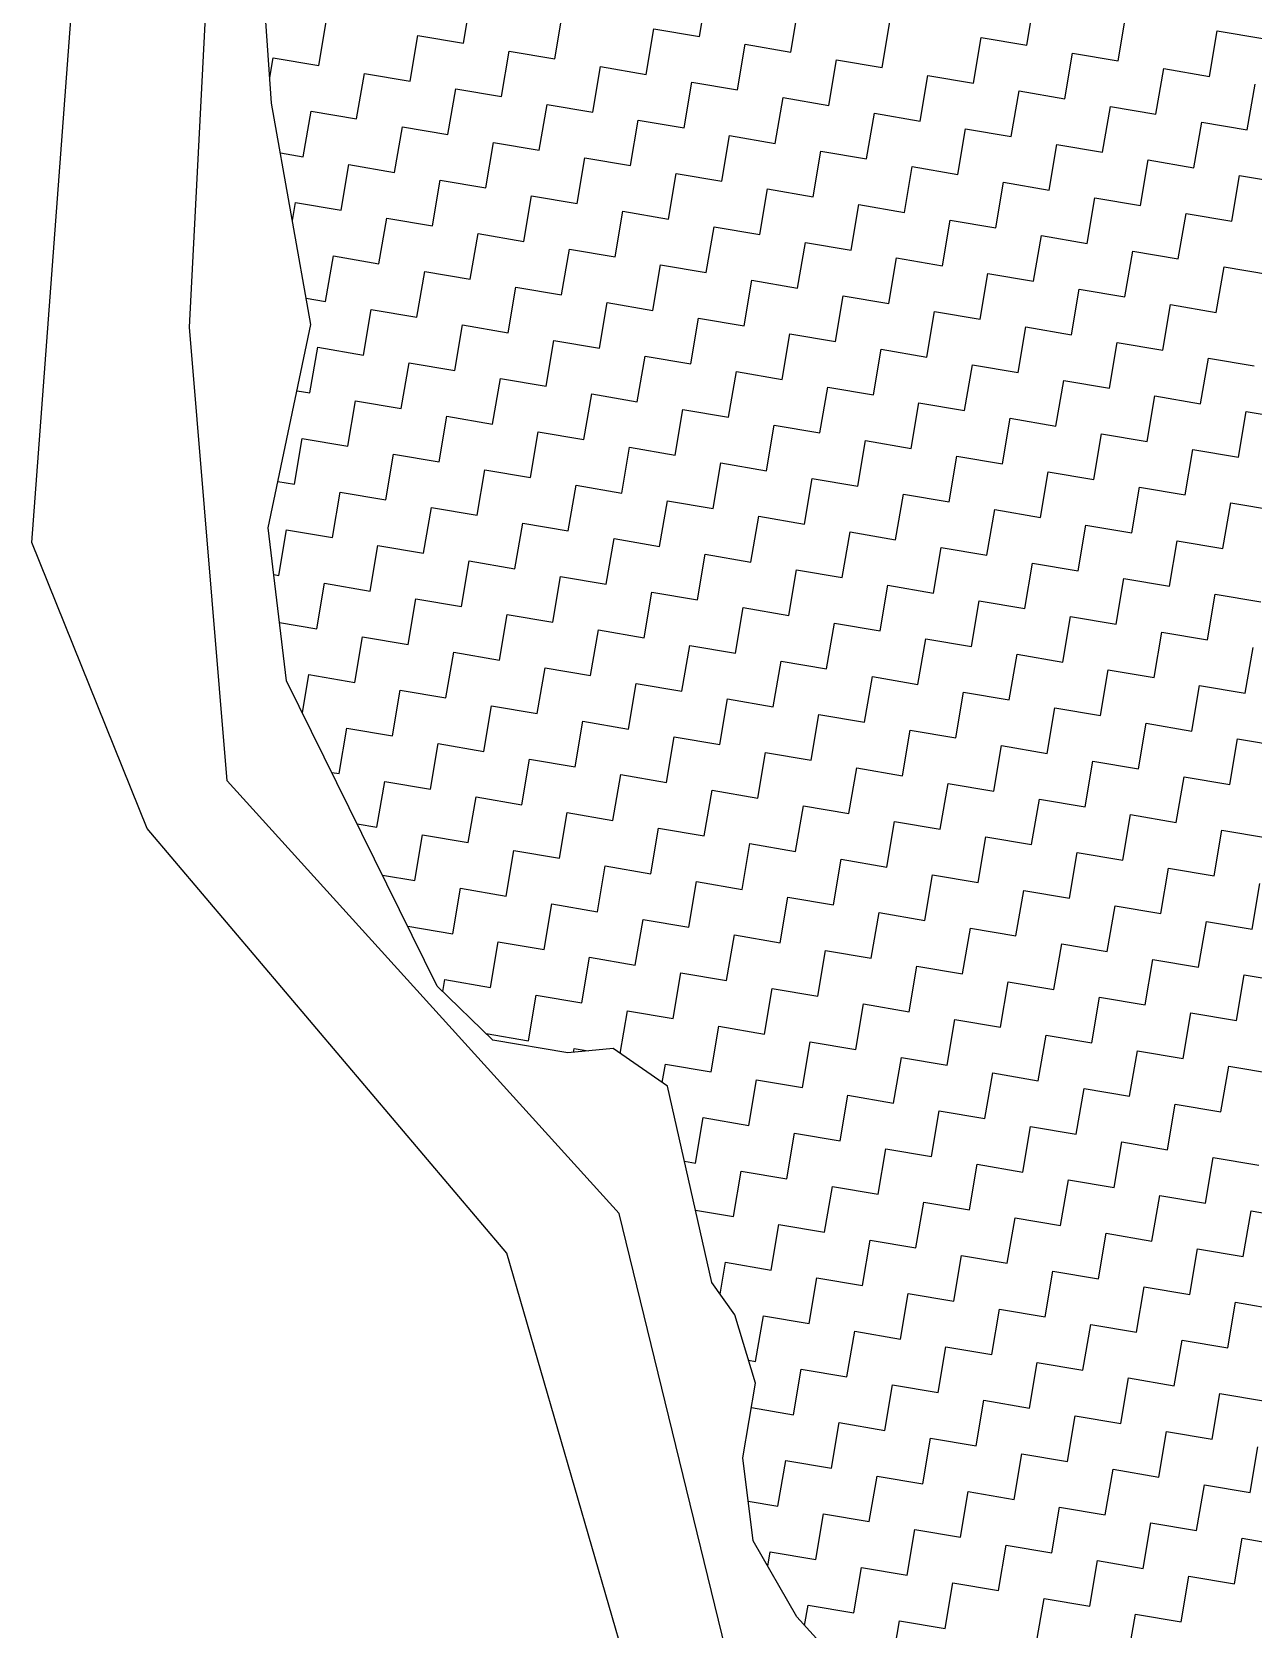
# Model space of a CAD drawing. Header units: metres. Extents: x 286044 to 288268, y 2013628 to 2015838.
# Drawn here: x 286053.8 to 286221.1, y 2015255.2 to 2015474 of the extents above; entities that cross this region are included whole.
import ezdxf

# ---------------------------------------------------------------- set-up
doc = ezdxf.new("R2010")
doc.units = ezdxf.units.M
for name, color, linetype in [('POLY_HATCH', 12, 'Continuous'), ('POLY_ROAD', 30, 'Continuous'), ('V_BOUND_LINE', 7, 'Continuous')]:
    doc.layers.add(name, color=color, linetype=linetype)

msp = doc.modelspace()

# ---------------------------------------------------------------- linework, layer by layer
at = {"layer": 'POLY_HATCH'}
for p, q in [((286086.68, 2015464.21), (286085.23, 2015484.99)), ((286092.07, 2015433.89), (286086.68, 2015464.21)), ((286086.21, 2015406.03), (286092.07, 2015433.89)), ((286088.74, 2015385.07), (286086.21, 2015406.03)), ((286109.38, 2015343.27), (286088.74, 2015385.07)), ((286117.01, 2015335.86), (286109.38, 2015343.27)), ((286127.26, 2015334.12), (286117.01, 2015335.86)), ((286133.47, 2015334.72), (286127.26, 2015334.12)), ((286140.92, 2015329.57), (286133.47, 2015334.72)), ((286147, 2015302.66), (286140.92, 2015329.57)), ((286150.13, 2015298.25), (286147, 2015302.66)), ((286152.98, 2015288.88), (286150.13, 2015298.25)), ((286151.24, 2015278.64), (286152.98, 2015288.88)), ((286152.64, 2015267.3), (286151.24, 2015278.64)), ((286158.63, 2015256.85), (286152.64, 2015267.3)), ((286167.05, 2015247.65), (286158.63, 2015256.85))]:
    msp.add_line(p, q, dxfattribs=at)
at = {"layer": 'POLY_HATCH', "linetype": 'Continuous'}
for p, q in [((286145.31, 2015473.36), (286146.37, 2015479.62)), ((286112.97, 2015472.44), (286114.04, 2015478.69)), ((286157.81, 2015471.23), (286158.88, 2015477.48)), ((286190.15, 2015472.16), (286191.21, 2015478.41)), ((286093.15, 2015469.38), (286094.21, 2015475.63)), ((286125.48, 2015470.3), (286126.55, 2015476.56)), ((286170.32, 2015469.1), (286171.39, 2015475.35)), ((286202.66, 2015470.03), (286203.72, 2015476.28)), ((286105.65, 2015467.25), (286106.72, 2015473.5)), ((286106.72, 2015473.5), (286112.97, 2015472.44)), ((286137.99, 2015468.17), (286139.05, 2015474.43)), ((286139.05, 2015474.43), (286145.31, 2015473.36)), ((286150.5, 2015466.04), (286151.56, 2015472.3)), ((286151.56, 2015472.3), (286157.81, 2015471.23)), ((286182.83, 2015466.97), (286183.9, 2015473.22)), ((286183.9, 2015473.22), (286190.15, 2015472.16)), ((286215.16, 2015467.89), (286216.23, 2015474.15)), ((286216.23, 2015474.15), (286222.48, 2015473.08)), ((286086.43, 2015467.76), (286086.89, 2015470.44)), ((286086.89, 2015470.44), (286093.15, 2015469.38)), ((286118.16, 2015465.12), (286119.23, 2015471.37)), ((286119.23, 2015471.37), (286125.48, 2015470.3)), ((286163, 2015463.91), (286164.07, 2015470.16)), ((286164.07, 2015470.16), (286170.32, 2015469.1)), ((286195.34, 2015464.84), (286196.4, 2015471.09)), ((286196.4, 2015471.09), (286202.66, 2015470.03)), ((286098.33, 2015462.06), (286099.4, 2015468.31)), ((286099.4, 2015468.31), (286105.65, 2015467.25)), ((286130.67, 2015462.99), (286131.73, 2015469.24)), ((286131.73, 2015469.24), (286137.99, 2015468.17)), ((286175.51, 2015461.78), (286176.58, 2015468.03)), ((286176.58, 2015468.03), (286182.83, 2015466.97)), ((286207.84, 2015462.71), (286208.91, 2015468.96)), ((286208.91, 2015468.96), (286215.16, 2015467.89)), ((286110.84, 2015459.93), (286111.91, 2015466.18)), ((286111.91, 2015466.18), (286118.16, 2015465.12)), ((286143.18, 2015460.85), (286144.24, 2015467.11)), ((286144.24, 2015467.11), (286150.5, 2015466.04)), ((286188.02, 2015459.65), (286189.08, 2015465.9)), ((286189.08, 2015465.9), (286195.34, 2015464.84)), ((286220.35, 2015460.57), (286221.42, 2015466.83)), ((286123.35, 2015457.8), (286124.41, 2015464.05)), ((286124.41, 2015464.05), (286130.67, 2015462.99)), ((286155.68, 2015458.72), (286156.75, 2015464.98)), ((286156.75, 2015464.98), (286163, 2015463.91)), ((286200.53, 2015457.52), (286201.59, 2015463.77)), ((286201.59, 2015463.77), (286207.84, 2015462.71)), ((286091.01, 2015456.87), (286092.08, 2015463.12)), ((286092.08, 2015463.12), (286098.33, 2015462.06)), ((286135.86, 2015455.67), (286136.92, 2015461.92)), ((286136.92, 2015461.92), (286143.18, 2015460.85)), ((286168.19, 2015456.59), (286169.26, 2015462.85)), ((286169.26, 2015462.85), (286175.51, 2015461.78)), ((286213.03, 2015455.39), (286214.1, 2015461.64)), ((286214.1, 2015461.64), (286220.35, 2015460.57)), ((286103.52, 2015454.74), (286104.59, 2015460.99)), ((286104.59, 2015460.99), (286110.84, 2015459.93)), ((286148.36, 2015453.53), (286149.43, 2015459.79)), ((286149.43, 2015459.79), (286155.68, 2015458.72)), ((286180.7, 2015454.46), (286181.76, 2015460.71)), ((286181.76, 2015460.71), (286188.02, 2015459.65)), ((286087.89, 2015457.4), (286091.01, 2015456.87)), ((286116.03, 2015452.61), (286117.1, 2015458.86)), ((286117.1, 2015458.86), (286123.35, 2015457.8)), ((286160.87, 2015451.4), (286161.94, 2015457.66)), ((286161.94, 2015457.66), (286168.19, 2015456.59)), ((286193.21, 2015452.33), (286194.27, 2015458.58)), ((286194.27, 2015458.58), (286200.53, 2015457.52)), ((286096.2, 2015449.55), (286097.27, 2015455.81)), ((286097.27, 2015455.81), (286103.52, 2015454.74)), ((286128.54, 2015450.48), (286129.6, 2015456.73)), ((286129.6, 2015456.73), (286135.86, 2015455.67)), ((286173.38, 2015449.27), (286174.44, 2015455.53)), ((286174.44, 2015455.53), (286180.7, 2015454.46)), ((286205.71, 2015450.2), (286206.78, 2015456.45)), ((286206.78, 2015456.45), (286213.03, 2015455.39)), ((286108.71, 2015447.42), (286109.78, 2015453.67)), ((286109.78, 2015453.67), (286116.03, 2015452.61)), ((286141.04, 2015448.35), (286142.11, 2015454.6)), ((286142.11, 2015454.6), (286148.36, 2015453.53)), ((286185.89, 2015447.14), (286186.95, 2015453.4)), ((286186.95, 2015453.4), (286193.21, 2015452.33)), ((286218.22, 2015448.07), (286219.29, 2015454.32)), ((286219.29, 2015454.32), (286225.54, 2015453.26)), ((286089.53, 2015448.16), (286089.95, 2015450.62)), ((286089.95, 2015450.62), (286096.2, 2015449.55)), ((286121.22, 2015445.29), (286122.28, 2015451.54)), ((286122.28, 2015451.54), (286128.54, 2015450.48)), ((286153.55, 2015446.22), (286154.62, 2015452.47)), ((286154.62, 2015452.47), (286160.87, 2015451.4)), ((286198.39, 2015445.01), (286199.46, 2015451.26)), ((286199.46, 2015451.26), (286205.71, 2015450.2)), ((286101.39, 2015442.23), (286102.46, 2015448.49)), ((286102.46, 2015448.49), (286108.71, 2015447.42)), ((286133.73, 2015443.16), (286134.79, 2015449.41)), ((286134.79, 2015449.41), (286141.04, 2015448.35)), ((286166.06, 2015444.08), (286167.13, 2015450.34)), ((286167.13, 2015450.34), (286173.38, 2015449.27)), ((286210.9, 2015442.88), (286211.97, 2015449.13)), ((286211.97, 2015449.13), (286218.22, 2015448.07)), ((286113.9, 2015440.1), (286114.96, 2015446.35)), ((286114.96, 2015446.35), (286121.22, 2015445.29)), ((286146.23, 2015441.03), (286147.3, 2015447.28)), ((286147.3, 2015447.28), (286153.55, 2015446.22)), ((286178.57, 2015441.95), (286179.63, 2015448.21)), ((286179.63, 2015448.21), (286185.89, 2015447.14)), ((286191.07, 2015439.82), (286192.14, 2015446.08)), ((286192.14, 2015446.08), (286198.39, 2015445.01)), ((286126.41, 2015437.97), (286127.47, 2015444.22)), ((286127.47, 2015444.22), (286133.73, 2015443.16)), ((286158.74, 2015438.9), (286159.81, 2015445.15)), ((286159.81, 2015445.15), (286166.06, 2015444.08)), ((286203.58, 2015437.69), (286204.65, 2015443.94)), ((286204.65, 2015443.94), (286210.9, 2015442.88)), ((286094.07, 2015437.04), (286095.14, 2015443.3)), ((286095.14, 2015443.3), (286101.39, 2015442.23)), ((286138.91, 2015435.84), (286139.98, 2015442.09)), ((286139.98, 2015442.09), (286146.23, 2015441.03)), ((286171.25, 2015436.77), (286172.31, 2015443.02)), ((286172.31, 2015443.02), (286178.57, 2015441.95)), ((286216.09, 2015435.56), (286217.16, 2015441.81)), ((286217.16, 2015441.81), (286223.41, 2015440.75)), ((286106.58, 2015434.91), (286107.65, 2015441.17)), ((286107.65, 2015441.17), (286113.9, 2015440.1)), ((286151.42, 2015433.71), (286152.49, 2015439.96)), ((286152.49, 2015439.96), (286158.74, 2015438.9)), ((286183.76, 2015434.63), (286184.82, 2015440.89)), ((286184.82, 2015440.89), (286191.07, 2015439.82)), ((286091.42, 2015437.5), (286094.07, 2015437.04)), ((286119.09, 2015432.78), (286120.15, 2015439.04)), ((286120.15, 2015439.04), (286126.41, 2015437.97)), ((286163.93, 2015431.58), (286164.99, 2015437.83)), ((286164.99, 2015437.83), (286171.25, 2015436.77)), ((286196.26, 2015432.5), (286197.33, 2015438.76)), ((286197.33, 2015438.76), (286203.58, 2015437.69)), ((286099.26, 2015429.72), (286100.33, 2015435.98)), ((286100.33, 2015435.98), (286106.58, 2015434.91)), ((286131.59, 2015430.65), (286132.66, 2015436.9)), ((286132.66, 2015436.9), (286138.91, 2015435.84)), ((286176.44, 2015429.45), (286177.5, 2015435.7)), ((286177.5, 2015435.7), (286183.76, 2015434.63)), ((286208.77, 2015430.37), (286209.84, 2015436.63)), ((286209.84, 2015436.63), (286216.09, 2015435.56)), ((286111.77, 2015427.59), (286112.83, 2015433.85)), ((286112.83, 2015433.85), (286119.09, 2015432.78)), ((286144.1, 2015428.52), (286145.17, 2015434.77)), ((286145.17, 2015434.77), (286151.42, 2015433.71)), ((286188.94, 2015427.31), (286190.01, 2015433.57)), ((286190.01, 2015433.57), (286196.26, 2015432.5)), ((286091.94, 2015424.54), (286093.01, 2015430.79)), ((286093.01, 2015430.79), (286099.26, 2015429.72)), ((286124.28, 2015425.46), (286125.34, 2015431.72)), ((286125.34, 2015431.72), (286131.59, 2015430.65)), ((286156.61, 2015426.39), (286157.68, 2015432.64)), ((286157.68, 2015432.64), (286163.93, 2015431.58)), ((286201.45, 2015425.18), (286202.52, 2015431.44)), ((286202.52, 2015431.44), (286208.77, 2015430.37)), ((286104.45, 2015422.41), (286105.51, 2015428.66)), ((286105.51, 2015428.66), (286111.77, 2015427.59)), ((286136.78, 2015423.33), (286137.85, 2015429.59)), ((286137.85, 2015429.59), (286144.1, 2015428.52)), ((286169.12, 2015424.26), (286170.18, 2015430.51)), ((286170.18, 2015430.51), (286176.44, 2015429.45)), ((286213.96, 2015423.05), (286215.02, 2015429.31)), ((286215.02, 2015429.31), (286221.28, 2015428.24)), ((286116.96, 2015420.27), (286118.02, 2015426.53)), ((286118.02, 2015426.53), (286124.28, 2015425.46)), ((286149.29, 2015421.2), (286150.36, 2015427.45)), ((286150.36, 2015427.45), (286156.61, 2015426.39)), ((286181.62, 2015422.13), (286182.69, 2015428.38)), ((286182.69, 2015428.38), (286188.94, 2015427.31)), ((286090.16, 2015424.84), (286091.94, 2015424.54)), ((286129.46, 2015418.14), (286130.53, 2015424.4)), ((286130.53, 2015424.4), (286136.78, 2015423.33)), ((286161.8, 2015419.07), (286162.86, 2015425.32)), ((286162.86, 2015425.32), (286169.12, 2015424.26)), ((286194.13, 2015420), (286195.2, 2015426.25)), ((286195.2, 2015426.25), (286201.45, 2015425.18)), ((286097.13, 2015417.22), (286098.19, 2015423.47)), ((286098.19, 2015423.47), (286104.45, 2015422.41)), ((286141.97, 2015416.01), (286143.04, 2015422.27)), ((286143.04, 2015422.27), (286149.29, 2015421.2)), ((286174.31, 2015416.94), (286175.37, 2015423.19)), ((286175.37, 2015423.19), (286181.62, 2015422.13)), ((286206.64, 2015417.86), (286207.7, 2015424.12)), ((286207.7, 2015424.12), (286213.96, 2015423.05)), ((286219.15, 2015415.73), (286220.21, 2015421.99)), ((286220.21, 2015421.99), (286226.47, 2015420.92)), ((286109.64, 2015415.09), (286110.7, 2015421.34)), ((286110.7, 2015421.34), (286116.96, 2015420.27)), ((286154.48, 2015413.88), (286155.54, 2015420.13)), ((286155.54, 2015420.13), (286161.8, 2015419.07)), ((286186.81, 2015414.81), (286187.88, 2015421.06)), ((286187.88, 2015421.06), (286194.13, 2015420)), ((286089.81, 2015412.03), (286090.88, 2015418.28)), ((286090.88, 2015418.28), (286097.13, 2015417.22)), ((286122.14, 2015412.96), (286123.21, 2015419.21)), ((286123.21, 2015419.21), (286129.46, 2015418.14)), ((286166.99, 2015411.75), (286168.05, 2015418)), ((286168.05, 2015418), (286174.31, 2015416.94)), ((286199.32, 2015412.68), (286200.39, 2015418.93)), ((286200.39, 2015418.93), (286206.64, 2015417.86)), ((286102.32, 2015409.9), (286103.38, 2015416.15)), ((286103.38, 2015416.15), (286109.64, 2015415.09)), ((286134.65, 2015410.82), (286135.72, 2015417.08)), ((286135.72, 2015417.08), (286141.97, 2015416.01)), ((286179.49, 2015409.62), (286180.56, 2015415.87)), ((286180.56, 2015415.87), (286186.81, 2015414.81)), ((286211.83, 2015410.55), (286212.89, 2015416.8)), ((286212.89, 2015416.8), (286219.15, 2015415.73)), ((286114.82, 2015407.77), (286115.89, 2015414.02)), ((286115.89, 2015414.02), (286122.14, 2015412.96)), ((286147.16, 2015408.69), (286148.22, 2015414.95)), ((286148.22, 2015414.95), (286154.48, 2015413.88)), ((286192, 2015407.49), (286193.07, 2015413.74)), ((286193.07, 2015413.74), (286199.32, 2015412.68)), ((286087.55, 2015412.41), (286089.81, 2015412.03)), ((286127.33, 2015405.64), (286128.4, 2015411.89)), ((286128.4, 2015411.89), (286134.65, 2015410.82)), ((286159.67, 2015406.56), (286160.73, 2015412.82)), ((286160.73, 2015412.82), (286166.99, 2015411.75)), ((286204.51, 2015405.36), (286205.57, 2015411.61)), ((286205.57, 2015411.61), (286211.83, 2015410.55)), ((286095, 2015404.71), (286096.06, 2015410.96)), ((286096.06, 2015410.96), (286102.32, 2015409.9)), ((286139.84, 2015403.5), (286140.91, 2015409.76)), ((286140.91, 2015409.76), (286147.16, 2015408.69)), ((286172.17, 2015404.43), (286173.24, 2015410.68)), ((286173.24, 2015410.68), (286179.49, 2015409.62)), ((286217.02, 2015403.23), (286218.08, 2015409.48)), ((286218.08, 2015409.48), (286224.34, 2015408.41)), ((286107.51, 2015402.58), (286108.57, 2015408.83)), ((286108.57, 2015408.83), (286114.82, 2015407.77)), ((286120.01, 2015400.45), (286121.08, 2015406.7)), ((286121.08, 2015406.7), (286127.33, 2015405.64)), ((286152.35, 2015401.37), (286153.41, 2015407.63)), ((286153.41, 2015407.63), (286159.67, 2015406.56)), ((286184.68, 2015402.3), (286185.75, 2015408.55)), ((286185.75, 2015408.55), (286192, 2015407.49)), ((286087.68, 2015399.52), (286088.74, 2015405.78)), ((286088.74, 2015405.78), (286095, 2015404.71)), ((286132.52, 2015398.32), (286133.59, 2015404.57)), ((286133.59, 2015404.57), (286139.84, 2015403.5)), ((286164.85, 2015399.24), (286165.92, 2015405.5)), ((286165.92, 2015405.5), (286172.17, 2015404.43)), ((286197.19, 2015400.17), (286198.25, 2015406.42)), ((286198.25, 2015406.42), (286204.51, 2015405.36)), ((286100.19, 2015397.39), (286101.25, 2015403.64)), ((286101.25, 2015403.64), (286107.51, 2015402.58)), ((286145.03, 2015396.19), (286146.09, 2015402.44)), ((286146.09, 2015402.44), (286152.35, 2015401.37)), ((286177.36, 2015397.11), (286178.43, 2015403.37)), ((286178.43, 2015403.37), (286184.68, 2015402.3)), ((286209.7, 2015398.04), (286210.76, 2015404.29)), ((286210.76, 2015404.29), (286217.02, 2015403.23)), ((286112.69, 2015395.26), (286113.76, 2015401.51)), ((286113.76, 2015401.51), (286120.01, 2015400.45)), ((286157.54, 2015394.05), (286158.6, 2015400.31)), ((286158.6, 2015400.31), (286164.85, 2015399.24)), ((286189.87, 2015394.98), (286190.94, 2015401.23)), ((286190.94, 2015401.23), (286197.19, 2015400.17)), ((286086.98, 2015399.64), (286087.68, 2015399.52)), ((286092.87, 2015392.2), (286093.93, 2015398.46)), ((286093.93, 2015398.46), (286100.19, 2015397.39)), ((286125.2, 2015393.13), (286126.27, 2015399.38)), ((286126.27, 2015399.38), (286132.52, 2015398.32)), ((286170.04, 2015391.92), (286171.11, 2015398.18)), ((286171.11, 2015398.18), (286177.36, 2015397.11)), ((286202.38, 2015392.85), (286203.44, 2015399.1)), ((286203.44, 2015399.1), (286209.7, 2015398.04)), ((286105.37, 2015390.07), (286106.44, 2015396.33)), ((286106.44, 2015396.33), (286112.69, 2015395.26)), ((286137.71, 2015391), (286138.77, 2015397.25)), ((286138.77, 2015397.25), (286145.03, 2015396.19)), ((286182.55, 2015389.79), (286183.62, 2015396.05)), ((286183.62, 2015396.05), (286189.87, 2015394.98)), ((286214.88, 2015390.72), (286215.95, 2015396.97)), ((286215.95, 2015396.97), (286222.2, 2015395.91)), ((286117.88, 2015387.94), (286118.95, 2015394.19)), ((286118.95, 2015394.19), (286125.2, 2015393.13)), ((286150.22, 2015388.87), (286151.28, 2015395.12)), ((286151.28, 2015395.12), (286157.54, 2015394.05)), ((286195.06, 2015387.66), (286196.12, 2015393.91)), ((286196.12, 2015393.91), (286202.38, 2015392.85)), ((286087.78, 2015393.07), (286092.87, 2015392.2)), ((286130.39, 2015385.81), (286131.45, 2015392.06)), ((286131.45, 2015392.06), (286137.71, 2015391)), ((286162.72, 2015386.74), (286163.79, 2015392.99)), ((286163.79, 2015392.99), (286170.04, 2015391.92)), ((286207.57, 2015385.53), (286208.63, 2015391.78)), ((286208.63, 2015391.78), (286214.88, 2015390.72)), ((286098.06, 2015384.88), (286099.12, 2015391.14)), ((286099.12, 2015391.14), (286105.37, 2015390.07)), ((286142.9, 2015383.68), (286143.96, 2015389.93)), ((286143.96, 2015389.93), (286150.22, 2015388.87)), ((286175.23, 2015384.6), (286176.3, 2015390.86)), ((286176.3, 2015390.86), (286182.55, 2015389.79)), ((286220.07, 2015383.4), (286221.14, 2015389.65)), ((286110.56, 2015382.75), (286111.63, 2015389.01)), ((286111.63, 2015389.01), (286117.88, 2015387.94)), ((286155.4, 2015381.55), (286156.47, 2015387.8)), ((286156.47, 2015387.8), (286162.72, 2015386.74)), ((286187.74, 2015382.47), (286188.8, 2015388.73)), ((286188.8, 2015388.73), (286195.06, 2015387.66)), ((286090.91, 2015380.69), (286091.8, 2015385.95)), ((286091.8, 2015385.95), (286098.06, 2015384.88)), ((286123.07, 2015380.62), (286124.14, 2015386.87)), ((286124.14, 2015386.87), (286130.39, 2015385.81)), ((286167.91, 2015379.42), (286168.98, 2015385.67)), ((286168.98, 2015385.67), (286175.23, 2015384.6)), ((286200.25, 2015380.34), (286201.31, 2015386.6)), ((286201.31, 2015386.6), (286207.57, 2015385.53)), ((286103.24, 2015377.56), (286104.31, 2015383.82)), ((286104.31, 2015383.82), (286110.56, 2015382.75)), ((286135.58, 2015378.49), (286136.64, 2015384.74)), ((286136.64, 2015384.74), (286142.9, 2015383.68)), ((286148.09, 2015376.36), (286149.15, 2015382.61)), ((286149.15, 2015382.61), (286155.4, 2015381.55)), ((286180.42, 2015377.28), (286181.48, 2015383.54)), ((286181.48, 2015383.54), (286187.74, 2015382.47)), ((286212.75, 2015378.21), (286213.82, 2015384.46)), ((286213.82, 2015384.46), (286220.07, 2015383.4)), ((286115.75, 2015375.43), (286116.82, 2015381.69)), ((286116.82, 2015381.69), (286123.07, 2015380.62)), ((286160.59, 2015374.23), (286161.66, 2015380.48)), ((286161.66, 2015380.48), (286167.91, 2015379.42)), ((286192.93, 2015375.15), (286193.99, 2015381.41)), ((286193.99, 2015381.41), (286200.25, 2015380.34)), ((286095.92, 2015372.38), (286096.99, 2015378.63)), ((286096.99, 2015378.63), (286103.24, 2015377.56)), ((286128.26, 2015373.3), (286129.32, 2015379.56)), ((286129.32, 2015379.56), (286135.58, 2015378.49)), ((286173.1, 2015372.1), (286174.17, 2015378.35)), ((286174.17, 2015378.35), (286180.42, 2015377.28)), ((286205.43, 2015373.02), (286206.5, 2015379.28)), ((286206.5, 2015379.28), (286212.75, 2015378.21)), ((286108.43, 2015370.24), (286109.5, 2015376.5)), ((286109.5, 2015376.5), (286115.75, 2015375.43)), ((286140.77, 2015371.17), (286141.83, 2015377.42)), ((286141.83, 2015377.42), (286148.09, 2015376.36)), ((286185.61, 2015369.97), (286186.67, 2015376.22)), ((286186.67, 2015376.22), (286192.93, 2015375.15)), ((286217.94, 2015370.89), (286219.01, 2015377.15)), ((286219.01, 2015377.15), (286225.26, 2015376.08)), ((286120.94, 2015368.11), (286122, 2015374.37)), ((286122, 2015374.37), (286128.26, 2015373.3)), ((286153.27, 2015369.04), (286154.34, 2015375.29)), ((286154.34, 2015375.29), (286160.59, 2015374.23)), ((286198.12, 2015367.83), (286199.18, 2015374.09)), ((286199.18, 2015374.09), (286205.43, 2015373.02)), ((286094.93, 2015372.55), (286095.92, 2015372.38)), ((286133.45, 2015365.98), (286134.51, 2015372.24)), ((286134.51, 2015372.24), (286140.77, 2015371.17)), ((286165.78, 2015366.91), (286166.85, 2015373.16)), ((286166.85, 2015373.16), (286173.1, 2015372.1)), ((286210.62, 2015365.7), (286211.69, 2015371.96)), ((286211.69, 2015371.96), (286217.94, 2015370.89)), ((286101.11, 2015365.06), (286102.18, 2015371.31)), ((286102.18, 2015371.31), (286108.43, 2015370.24)), ((286145.95, 2015363.85), (286147.02, 2015370.1)), ((286147.02, 2015370.1), (286153.27, 2015369.04)), ((286178.29, 2015364.78), (286179.35, 2015371.03)), ((286179.35, 2015371.03), (286185.61, 2015369.97)), ((286113.62, 2015362.93), (286114.69, 2015369.18)), ((286114.69, 2015369.18), (286120.94, 2015368.11)), ((286158.46, 2015361.72), (286159.53, 2015367.97)), ((286159.53, 2015367.97), (286165.78, 2015366.91)), ((286190.8, 2015362.65), (286191.86, 2015368.9)), ((286191.86, 2015368.9), (286198.12, 2015367.83)), ((286098.4, 2015365.52), (286101.11, 2015365.06)), ((286126.13, 2015360.79), (286127.19, 2015367.05)), ((286127.19, 2015367.05), (286133.45, 2015365.98)), ((286170.97, 2015359.59), (286172.03, 2015365.84)), ((286172.03, 2015365.84), (286178.29, 2015364.78)), ((286203.3, 2015360.52), (286204.37, 2015366.77)), ((286204.37, 2015366.77), (286210.62, 2015365.7)), ((286106.3, 2015357.74), (286107.37, 2015363.99)), ((286107.37, 2015363.99), (286113.62, 2015362.93)), ((286138.63, 2015358.66), (286139.7, 2015364.92)), ((286139.7, 2015364.92), (286145.95, 2015363.85)), ((286183.48, 2015357.46), (286184.54, 2015363.71)), ((286184.54, 2015363.71), (286190.8, 2015362.65)), ((286215.81, 2015358.38), (286216.88, 2015364.64)), ((286216.88, 2015364.64), (286223.13, 2015363.57)), ((286118.81, 2015355.61), (286119.87, 2015361.86)), ((286119.87, 2015361.86), (286126.13, 2015360.79)), ((286151.14, 2015356.53), (286152.21, 2015362.79)), ((286152.21, 2015362.79), (286158.46, 2015361.72)), ((286195.98, 2015355.33), (286197.05, 2015361.58)), ((286197.05, 2015361.58), (286203.3, 2015360.52)), ((286131.32, 2015353.47), (286132.38, 2015359.73)), ((286132.38, 2015359.73), (286138.63, 2015358.66)), ((286163.65, 2015354.4), (286164.72, 2015360.65)), ((286164.72, 2015360.65), (286170.97, 2015359.59)), ((286176.16, 2015352.27), (286177.22, 2015358.52)), ((286177.22, 2015358.52), (286183.48, 2015357.46)), ((286208.49, 2015353.2), (286209.56, 2015359.45)), ((286209.56, 2015359.45), (286215.81, 2015358.38)), ((286101.87, 2015358.49), (286106.3, 2015357.74)), ((286111.49, 2015350.42), (286112.55, 2015356.67)), ((286112.55, 2015356.67), (286118.81, 2015355.61)), ((286143.82, 2015351.34), (286144.89, 2015357.6)), ((286144.89, 2015357.6), (286151.14, 2015356.53)), ((286188.66, 2015350.14), (286189.73, 2015356.39)), ((286189.73, 2015356.39), (286195.98, 2015355.33)), ((286221, 2015351.06), (286222.06, 2015357.32)), ((286124, 2015348.29), (286125.06, 2015354.54)), ((286125.06, 2015354.54), (286131.32, 2015353.47)), ((286156.33, 2015349.21), (286157.4, 2015355.47)), ((286157.4, 2015355.47), (286163.65, 2015354.4)), ((286201.17, 2015348.01), (286202.24, 2015354.26)), ((286202.24, 2015354.26), (286208.49, 2015353.2)), ((286136.5, 2015346.16), (286137.57, 2015352.41)), ((286137.57, 2015352.41), (286143.82, 2015351.34)), ((286168.84, 2015347.08), (286169.9, 2015353.34)), ((286169.9, 2015353.34), (286176.16, 2015352.27)), ((286213.68, 2015345.88), (286214.75, 2015352.13)), ((286214.75, 2015352.13), (286221, 2015351.06)), ((286105.34, 2015351.47), (286111.49, 2015350.42)), ((286149.01, 2015344.02), (286150.08, 2015350.28)), ((286150.08, 2015350.28), (286156.33, 2015349.21)), ((286181.35, 2015344.95), (286182.41, 2015351.2)), ((286182.41, 2015351.2), (286188.66, 2015350.14)), ((286116.68, 2015343.1), (286117.74, 2015349.35)), ((286117.74, 2015349.35), (286124, 2015348.29)), ((286161.52, 2015341.89), (286162.58, 2015348.15)), ((286162.58, 2015348.15), (286168.84, 2015347.08)), ((286193.85, 2015342.82), (286194.92, 2015349.07)), ((286194.92, 2015349.07), (286201.17, 2015348.01)), ((286129.18, 2015340.97), (286130.25, 2015347.22)), ((286130.25, 2015347.22), (286136.5, 2015346.16)), ((286174.03, 2015339.76), (286175.09, 2015346.02)), ((286175.09, 2015346.02), (286181.35, 2015344.95)), ((286206.36, 2015340.69), (286207.43, 2015346.94)), ((286207.43, 2015346.94), (286213.68, 2015345.88)), ((286110.14, 2015342.53), (286110.42, 2015344.16)), ((286110.42, 2015344.16), (286116.68, 2015343.1)), ((286141.69, 2015338.84), (286142.76, 2015345.09)), ((286142.76, 2015345.09), (286149.01, 2015344.02)), ((286186.53, 2015337.63), (286187.6, 2015343.88)), ((286187.6, 2015343.88), (286193.85, 2015342.82)), ((286218.87, 2015338.56), (286219.93, 2015344.81)), ((286219.93, 2015344.81), (286226.19, 2015343.75)), ((286121.87, 2015335.78), (286122.93, 2015342.03)), ((286122.93, 2015342.03), (286129.18, 2015340.97)), ((286154.2, 2015336.71), (286155.26, 2015342.96)), ((286155.26, 2015342.96), (286161.52, 2015341.89)), ((286199.04, 2015335.5), (286200.11, 2015341.75)), ((286200.11, 2015341.75), (286206.36, 2015340.69)), ((286134.44, 2015334.05), (286135.44, 2015339.9)), ((286135.44, 2015339.9), (286141.69, 2015338.84)), ((286166.71, 2015334.57), (286167.77, 2015340.83)), ((286167.77, 2015340.83), (286174.03, 2015339.76)), ((286211.55, 2015333.37), (286212.61, 2015339.62)), ((286212.61, 2015339.62), (286218.87, 2015338.56)), ((286116.08, 2015336.77), (286121.87, 2015335.78)), ((286146.88, 2015331.52), (286147.95, 2015337.77)), ((286147.95, 2015337.77), (286154.2, 2015336.71)), ((286179.21, 2015332.44), (286180.28, 2015338.7)), ((286180.28, 2015338.7), (286186.53, 2015337.63)), ((286128.03, 2015334.19), (286128.12, 2015334.71)), ((286128.12, 2015334.71), (286130.03, 2015334.39)), ((286159.39, 2015329.39), (286160.45, 2015335.64)), ((286160.45, 2015335.64), (286166.71, 2015334.57)), ((286191.72, 2015330.31), (286192.79, 2015336.57)), ((286192.79, 2015336.57), (286199.04, 2015335.5)), ((286140.2, 2015330.07), (286140.63, 2015332.58)), ((286140.63, 2015332.58), (286146.88, 2015331.52)), ((286171.9, 2015327.25), (286172.96, 2015333.51)), ((286172.96, 2015333.51), (286179.21, 2015332.44)), ((286204.23, 2015328.18), (286205.29, 2015334.43)), ((286205.29, 2015334.43), (286211.55, 2015333.37)), ((286216.74, 2015326.05), (286217.8, 2015332.3)), ((286217.8, 2015332.3), (286224.06, 2015331.24)), ((286152.07, 2015324.2), (286153.13, 2015330.45)), ((286153.13, 2015330.45), (286159.39, 2015329.39)), ((286184.4, 2015325.12), (286185.47, 2015331.38)), ((286185.47, 2015331.38), (286191.72, 2015330.31)), ((286164.58, 2015322.07), (286165.64, 2015328.32)), ((286165.64, 2015328.32), (286171.9, 2015327.25)), ((286196.91, 2015322.99), (286197.98, 2015329.25)), ((286197.98, 2015329.25), (286204.23, 2015328.18)), ((286177.08, 2015319.94), (286178.15, 2015326.19)), ((286178.15, 2015326.19), (286184.4, 2015325.12)), ((286209.42, 2015320.86), (286210.48, 2015327.12)), ((286210.48, 2015327.12), (286216.74, 2015326.05)), ((286144.75, 2015319.01), (286145.81, 2015325.26)), ((286145.81, 2015325.26), (286152.07, 2015324.2)), ((286189.59, 2015317.8), (286190.66, 2015324.06)), ((286190.66, 2015324.06), (286196.91, 2015322.99)), ((286157.26, 2015316.88), (286158.32, 2015323.13)), ((286158.32, 2015323.13), (286164.58, 2015322.07)), ((286202.1, 2015315.67), (286203.16, 2015321.93)), ((286203.16, 2015321.93), (286209.42, 2015320.86)), ((286143.25, 2015319.27), (286144.75, 2015319.01)), ((286169.76, 2015314.75), (286170.83, 2015321)), ((286170.83, 2015321), (286177.08, 2015319.94)), ((286214.61, 2015313.54), (286215.67, 2015319.8)), ((286215.67, 2015319.8), (286221.92, 2015318.73)), ((286149.94, 2015311.69), (286151, 2015317.94)), ((286151, 2015317.94), (286157.26, 2015316.88)), ((286182.27, 2015312.62), (286183.34, 2015318.87)), ((286183.34, 2015318.87), (286189.59, 2015317.8)), ((286162.44, 2015309.56), (286163.51, 2015315.81)), ((286163.51, 2015315.81), (286169.76, 2015314.75)), ((286194.78, 2015310.49), (286195.84, 2015316.74)), ((286195.84, 2015316.74), (286202.1, 2015315.67)), ((286144.76, 2015312.57), (286149.94, 2015311.69)), ((286174.95, 2015307.43), (286176.02, 2015313.68)), ((286176.02, 2015313.68), (286182.27, 2015312.62)), ((286207.29, 2015308.35), (286208.35, 2015314.61)), ((286208.35, 2015314.61), (286214.61, 2015313.54)), ((286155.13, 2015304.37), (286156.19, 2015310.62)), ((286156.19, 2015310.62), (286162.44, 2015309.56)), ((286187.46, 2015305.3), (286188.53, 2015311.55)), ((286188.53, 2015311.55), (286194.78, 2015310.49)), ((286219.79, 2015306.22), (286220.86, 2015312.48)), ((286220.86, 2015312.48), (286227.11, 2015311.41)), ((286167.63, 2015302.24), (286168.7, 2015308.49)), ((286168.7, 2015308.49), (286174.95, 2015307.43)), ((286199.97, 2015303.17), (286201.03, 2015309.42)), ((286201.03, 2015309.42), (286207.29, 2015308.35)), ((286180.14, 2015300.11), (286181.21, 2015306.36)), ((286181.21, 2015306.36), (286187.46, 2015305.3)), ((286212.47, 2015301.03), (286213.54, 2015307.29)), ((286213.54, 2015307.29), (286219.79, 2015306.22)), ((286148.13, 2015301.07), (286148.87, 2015305.44)), ((286148.87, 2015305.44), (286155.13, 2015304.37)), ((286192.65, 2015297.98), (286193.71, 2015304.23)), ((286193.71, 2015304.23), (286199.97, 2015303.17)), ((286160.31, 2015297.05), (286161.38, 2015303.31)), ((286161.38, 2015303.31), (286167.63, 2015302.24)), ((286205.16, 2015295.85), (286206.22, 2015302.1)), ((286206.22, 2015302.1), (286212.47, 2015301.03)), ((286172.82, 2015294.92), (286173.89, 2015301.17)), ((286173.89, 2015301.17), (286180.14, 2015300.11)), ((286217.66, 2015293.72), (286218.73, 2015299.97)), ((286218.73, 2015299.97), (286224.98, 2015298.9)), ((286152.99, 2015291.86), (286154.06, 2015298.12)), ((286154.06, 2015298.12), (286160.31, 2015297.05)), ((286185.33, 2015292.79), (286186.39, 2015299.04)), ((286186.39, 2015299.04), (286192.65, 2015297.98)), ((286165.5, 2015289.73), (286166.57, 2015295.99)), ((286166.57, 2015295.99), (286172.82, 2015294.92)), ((286197.84, 2015290.66), (286198.9, 2015296.91)), ((286198.9, 2015296.91), (286205.16, 2015295.85)), ((286178.01, 2015287.6), (286179.07, 2015293.86)), ((286179.07, 2015293.86), (286185.33, 2015292.79)), ((286210.34, 2015288.53), (286211.41, 2015294.78)), ((286211.41, 2015294.78), (286217.66, 2015293.72)), ((286152.02, 2015292.03), (286152.99, 2015291.86)), ((286158.18, 2015284.54), (286159.25, 2015290.8)), ((286159.25, 2015290.8), (286165.5, 2015289.73)), ((286190.52, 2015285.47), (286191.58, 2015291.72)), ((286191.58, 2015291.72), (286197.84, 2015290.66)), ((286170.69, 2015282.41), (286171.76, 2015288.67)), ((286171.76, 2015288.67), (286178.01, 2015287.6)), ((286203.02, 2015283.34), (286204.09, 2015289.59)), ((286204.09, 2015289.59), (286210.34, 2015288.53)), ((286183.2, 2015280.28), (286184.26, 2015286.54)), ((286184.26, 2015286.54), (286190.52, 2015285.47)), ((286215.53, 2015281.21), (286216.6, 2015287.46)), ((286216.6, 2015287.46), (286222.85, 2015286.4)), ((286152.41, 2015285.53), (286158.18, 2015284.54)), ((286195.7, 2015278.15), (286196.77, 2015284.4)), ((286196.77, 2015284.4), (286203.02, 2015283.34)), ((286163.37, 2015277.22), (286164.44, 2015283.48)), ((286164.44, 2015283.48), (286170.69, 2015282.41)), ((286208.21, 2015276.02), (286209.28, 2015282.27)), ((286209.28, 2015282.27), (286215.53, 2015281.21)), ((286175.88, 2015275.09), (286176.94, 2015281.35)), ((286176.94, 2015281.35), (286183.2, 2015280.28)), ((286220.72, 2015273.89), (286221.79, 2015280.14)), ((286156.05, 2015272.04), (286157.12, 2015278.29)), ((286157.12, 2015278.29), (286163.37, 2015277.22)), ((286188.39, 2015272.96), (286189.45, 2015279.22)), ((286189.45, 2015279.22), (286195.7, 2015278.15)), ((286168.56, 2015269.91), (286169.62, 2015276.16)), ((286169.62, 2015276.16), (286175.88, 2015275.09)), ((286200.89, 2015270.83), (286201.96, 2015277.09)), ((286201.96, 2015277.09), (286208.21, 2015276.02)), ((286181.07, 2015267.77), (286182.13, 2015274.03)), ((286182.13, 2015274.03), (286188.39, 2015272.96)), ((286213.4, 2015268.7), (286214.47, 2015274.95)), ((286214.47, 2015274.95), (286220.72, 2015273.89)), ((286151.96, 2015272.73), (286156.05, 2015272.04)), ((286193.57, 2015265.64), (286194.64, 2015271.9)), ((286194.64, 2015271.9), (286200.89, 2015270.83)), ((286161.24, 2015264.72), (286162.31, 2015270.97)), ((286162.31, 2015270.97), (286168.56, 2015269.91)), ((286173.75, 2015262.59), (286174.81, 2015268.84)), ((286174.81, 2015268.84), (286181.07, 2015267.77)), ((286206.08, 2015263.51), (286207.15, 2015269.77)), ((286207.15, 2015269.77), (286213.4, 2015268.7)), ((286186.25, 2015260.46), (286187.32, 2015266.71)), ((286187.32, 2015266.71), (286193.57, 2015265.64)), ((286218.59, 2015261.38), (286219.65, 2015267.64)), ((286219.65, 2015267.64), (286225.91, 2015266.57)), ((286154.65, 2015263.79), (286154.99, 2015265.78)), ((286154.99, 2015265.78), (286161.24, 2015264.72)), ((286198.76, 2015258.32), (286199.83, 2015264.58)), ((286199.83, 2015264.58), (286206.08, 2015263.51)), ((286166.43, 2015257.4), (286167.49, 2015263.65)), ((286167.49, 2015263.65), (286173.75, 2015262.59)), ((286211.27, 2015256.19), (286212.34, 2015262.45)), ((286212.34, 2015262.45), (286218.59, 2015261.38)), ((286178.94, 2015255.27), (286180, 2015261.52)), ((286180, 2015261.52), (286186.25, 2015260.46)), ((286159.7, 2015255.68), (286160.17, 2015258.46)), ((286160.17, 2015258.46), (286166.43, 2015257.4)), ((286191.44, 2015253.14), (286192.51, 2015259.39)), ((286192.51, 2015259.39), (286198.76, 2015258.32)), ((286171.62, 2015250.08), (286172.68, 2015256.33)), ((286172.68, 2015256.33), (286178.94, 2015255.27)), ((286203.95, 2015251), (286205.02, 2015257.26)), ((286205.02, 2015257.26), (286211.27, 2015256.19))]:
    msp.add_line(p, q, dxfattribs=at)
at = {"layer": 'POLY_ROAD'}
for p, q in [((286075.43, 2015433.53), (286079.03, 2015503.11)), ((286080.61, 2015371.4), (286075.43, 2015433.53)), ((286134.3, 2015312.13), (286080.61, 2015371.4)), ((286151.12, 2015243.27), (286134.3, 2015312.13))]:
    msp.add_line(p, q, dxfattribs=at)
at = {"layer": 'V_BOUND_LINE'}
for p, q in [((286053.85, 2015404.03), (286060.89, 2015498.53)), ((286069.63, 2015364.86), (286053.85, 2015404.03)), ((286118.91, 2015306.69), (286069.63, 2015364.86)), ((286141.67, 2015228.13), (286118.91, 2015306.69))]:
    msp.add_line(p, q, dxfattribs=at)

doc.saveas('drawing.dxf')
